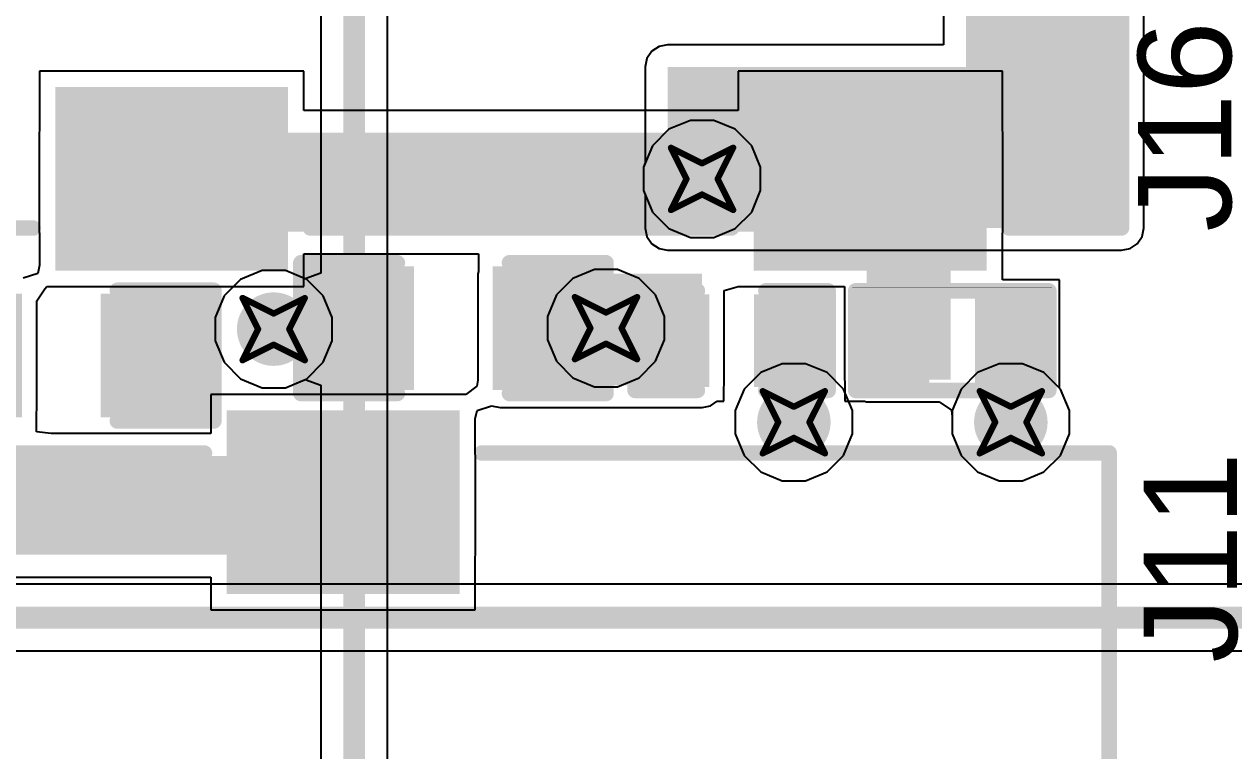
# Model space of a CAD drawing. Header units: inches. Extents: x -3 to 289, y -11 to 89.
# Drawn here: x 36.05 to 45.92, y 13.21 to 19.14 of the extents above; entities that cross this region are included whole.
import ezdxf

# ---------------------------------------------------------------- set-up
doc = ezdxf.new("R2010")
doc.units = ezdxf.units.IN
for name, color, linetype in [('Bottom Layer', 5, 'Continuous'), ('Drill Drawing', 1, 'Continuous'), ('Layer 1', 16, 'Continuous'), ('Layer 2', 76, 'Continuous'), ('Top Layer', 1, 'Continuous'), ('Top Overlay', 2, 'Continuous'), ('Top Paste', 8, 'Continuous'), ('Top Solder', 216, 'Continuous'), ('Via Holes', 16, 'Continuous')]:
    doc.layers.add(name, color=color, linetype=linetype)
doc.styles.add('Arial', font='', dxfattribs={"height": 0.2})
doc.styles.get('Arial').set_extended_font_data('Arial')

# ---------------------------------------------------------------- blocks, each defined once
blk = doc.blocks.new('R___0402_19')
at = {"layer": 'Top Layer'}
for points in [[(-0.6985, -0.3175), (-0.6985, 0.3175), (-0.2413, 0.3175), (-0.2413, -0.3175)], [(0.2413, -0.3175), (0.2413, 0.3175), (0.6985, 0.3175), (0.6985, -0.3175)]]:
    blk.add_hatch(color=1, dxfattribs=at).paths.add_polyline_path(points)
at = {"layer": 'Top Paste'}
for points in [[(-0.6985, -0.3175), (-0.6985, 0.3175), (-0.2413, 0.3175), (-0.2413, -0.3175)], [(0.2413, -0.3175), (0.2413, 0.3175), (0.6985, 0.3175), (0.6985, -0.3175)]]:
    blk.add_hatch(color=8, dxfattribs=at).paths.add_polyline_path(points)
at = {"layer": 'Top Solder'}
for points in [[(-0.7535, -0.3725), (-0.7535, 0.3725), (-0.1863, 0.3725), (-0.1863, -0.3725)], [(0.1863, -0.3725), (0.1863, 0.3725), (0.7535, 0.3725), (0.7535, -0.3725)]]:
    blk.add_hatch(color=216, dxfattribs=at).paths.add_polyline_path(points)
at = {"layer": 'Top Overlay'}
for points in [[(-0.7874, 0.4064, 0.127, 0.127, 0), (-0.7874, -0.4064, 0.127, 0.127, 0)], [(0.7874, 0.4064, 0.127, 0.127, 0), (-0.7874, 0.4064, 0.127, 0.127, 0)], [(0.7874, 0.4064, 0.127, 0.127, 0), (0.7874, -0.4064, 0.127, 0.127, 0)], [(0.7874, -0.4064, 0.127, 0.127, 0), (-0.7874, -0.4064, 0.127, 0.127, 0)], [(0.8128, -0.4318, 0.00323, 0.00323, 0), (-0.8128, -0.4318, 0.00323, 0.00323, 0)]]:
    blk.add_lwpolyline(points, format="xyseb", dxfattribs=at)
for points in [[(-0.8191, 0.4064, 0.0635, 0.0635, 1), (-0.7556, 0.4064, 0.0635, 0.0635, 1)], [(-0.8191, 0.4064, 0.0635, 0.0635, 1), (-0.7556, 0.4064, 0.0635, 0.0635, 1)], [(0.7556, 0.4064, 0.0635, 0.0635, 1), (0.8191, 0.4064, 0.0635, 0.0635, 1)], [(0.7556, 0.4064, 0.0635, 0.0635, 1), (0.8191, 0.4064, 0.0635, 0.0635, 1)], [(-0.8191, -0.4064, 0.0635, 0.0635, 1), (-0.7556, -0.4064, 0.0635, 0.0635, 1)], [(-0.8191, -0.4064, 0.0635, 0.0635, 1), (-0.7556, -0.4064, 0.0635, 0.0635, 1)], [(0.7556, -0.4064, 0.0635, 0.0635, 1), (0.8191, -0.4064, 0.0635, 0.0635, 1)], [(0.7556, -0.4064, 0.0635, 0.0635, 1), (0.8191, -0.4064, 0.0635, 0.0635, 1)], [(-0.8136, -0.4318, 0.00161, 0.00161, 1), (-0.812, -0.4318, 0.00161, 0.00161, 1)], [(0.812, -0.4318, 0.00161, 0.00161, 1), (0.8136, -0.4318, 0.00161, 0.00161, 1)]]:
    blk.add_lwpolyline(points, format="xyseb", close=True, dxfattribs=at)
blk = doc.blocks.new('693071010811_75')
at = {"layer": 'Top Layer'}
for points in [[(-5.875, 7.725), (-4.075, 7.725), (-4.075, 6.325), (-5.875, 6.325)], [(-0.175, 7.725), (1.625, 7.725), (1.625, 6.325), (-0.175, 6.325)]]:
    blk.add_hatch(color=1, dxfattribs=at).paths.add_polyline_path(points)
at = {"layer": 'Top Paste'}
for points in [[(-5.875, 7.725), (-4.075, 7.725), (-4.075, 6.325), (-5.875, 6.325)], [(-0.175, 7.725), (1.625, 7.725), (1.625, 6.325), (-0.175, 6.325)]]:
    blk.add_hatch(color=8, dxfattribs=at).paths.add_polyline_path(points)
at = {"layer": 'Top Solder'}
for points in [[(-5.925, 7.775), (-4.025, 7.775), (-4.025, 6.275), (-5.925, 6.275)], [(-0.225, 7.775), (1.675, 7.775), (1.675, 6.275), (-0.225, 6.275)]]:
    blk.add_hatch(color=216, dxfattribs=at).paths.add_polyline_path(points)
at = {"layer": 'Top Overlay'}
for points in [[(-6.1061, 7.425, 0.127, 0.127, 0), (-7.025, 7.425, 0.127, 0.127, 0)], [(-7.025, 7.425, 0.127, 0.127, 0), (-7.025, 7.175, 0.127, 0.127, 0)], [(-0.4061, 7.425, 0.127, 0.127, 0), (-3.8439, 7.425, 0.127, 0.127, 0)], [(5.2742, 7.4261, 0.127, 0.127, 0), (1.8553, 7.4261, 0.127, 0.127, 0)], [(-7.025, 7.175, 0.127, 0.127, 0), (-7.025, -4.9439, 0.127, 0.127, 0)]]:
    blk.add_lwpolyline(points, format="xyseb", dxfattribs=at)
for points in [[(-7.0567, 7.425, 0.0635, 0.0635, 1), (-6.9932, 7.425, 0.0635, 0.0635, 1)], [(-7.0567, 7.425, 0.0635, 0.0635, 1), (-6.9932, 7.425, 0.0635, 0.0635, 1)], [(-6.1379, 7.425, 0.0635, 0.0635, 1), (-6.0744, 7.425, 0.0635, 0.0635, 1)], [(-3.8756, 7.425, 0.0635, 0.0635, 1), (-3.8121, 7.425, 0.0635, 0.0635, 1)], [(-0.4379, 7.425, 0.0635, 0.0635, 1), (-0.3744, 7.425, 0.0635, 0.0635, 1)], [(1.8236, 7.4261, 0.0635, 0.0635, 1), (1.8871, 7.4261, 0.0635, 0.0635, 1)], [(-7.0567, 7.175, 0.0635, 0.0635, 1), (-6.9932, 7.175, 0.0635, 0.0635, 1)], [(-7.0567, 7.175, 0.0635, 0.0635, 1), (-6.9932, 7.175, 0.0635, 0.0635, 1)]]:
    blk.add_lwpolyline(points, format="xyseb", close=True, dxfattribs=at)
blk = doc.blocks.new('693071010811_80')
at = {"layer": 'Top Layer'}
blk.add_hatch(color=1, dxfattribs=at).paths.add_polyline_path([(-0.175, 7.725), (1.625, 7.725), (1.625, 6.325), (-0.175, 6.325)])
at = {"layer": 'Top Paste'}
blk.add_hatch(color=8, dxfattribs=at).paths.add_polyline_path([(-0.175, 7.725), (1.625, 7.725), (1.625, 6.325), (-0.175, 6.325)])
at = {"layer": 'Top Solder'}
blk.add_hatch(color=216, dxfattribs=at).paths.add_polyline_path([(-0.225, 7.775), (1.675, 7.775), (1.675, 6.275), (-0.225, 6.275)])
at = {"layer": 'Top Overlay'}
for points in [[(-3.8439, 7.425, 0.127, 0.127, 0), (-0.4061, 7.425, 0.127, 0.127, 0)], [(1.8553, 7.4261, 0.127, 0.127, 0), (5.2742, 7.4261, 0.127, 0.127, 0)], [(5.2742, 7.4261, 0.127, 0.127, 0), (6.975, 7.4261, 0.127, 0.127, 0)], [(6.975, -5.8439, 0.127, 0.127, 0), (6.975, 7.4261, 0.127, 0.127, 0)]]:
    blk.add_lwpolyline(points, format="xyseb", dxfattribs=at)
for points in [[(-0.4379, 7.425, 0.0635, 0.0635, 1), (-0.3744, 7.425, 0.0635, 0.0635, 1)], [(1.8236, 7.4261, 0.0635, 0.0635, 1), (1.8871, 7.4261, 0.0635, 0.0635, 1)], [(5.2424, 7.4261, 0.0635, 0.0635, 1), (5.3059, 7.4261, 0.0635, 0.0635, 1)], [(5.2424, 7.4261, 0.0635, 0.0635, 1), (5.3059, 7.4261, 0.0635, 0.0635, 1)], [(6.9432, 7.4261, 0.0635, 0.0635, 1), (7.0067, 7.4261, 0.0635, 0.0635, 1)], [(6.9432, 7.4261, 0.0635, 0.0635, 1), (7.0067, 7.4261, 0.0635, 0.0635, 1)]]:
    blk.add_lwpolyline(points, format="xyseb", close=True, dxfattribs=at)
blk = doc.blocks.new('C___0603_96')
at = {"layer": 'Top Layer'}
for points in [[(-0.381, 0.4445), (-0.381, -0.4445), (-1.143, -0.4445), (-1.143, 0.4445)], [(1.143, 0.4445), (1.143, -0.4445), (0.381, -0.4445), (0.381, 0.4445)]]:
    blk.add_hatch(color=1, dxfattribs=at).paths.add_polyline_path(points)
at = {"layer": 'Top Paste'}
for points in [[(-0.381, 0.4445), (-0.381, -0.4445), (-1.143, -0.4445), (-1.143, 0.4445)], [(1.143, 0.4445), (1.143, -0.4445), (0.381, -0.4445), (0.381, 0.4445)]]:
    blk.add_hatch(color=8, dxfattribs=at).paths.add_polyline_path(points)
at = {"layer": 'Top Solder'}
for points in [[(-0.321, 0.5045), (-0.321, -0.5045), (-1.203, -0.5045), (-1.203, 0.5045)], [(1.203, 0.5045), (1.203, -0.5045), (0.321, -0.5045), (0.321, 0.5045)]]:
    blk.add_hatch(color=216, dxfattribs=at).paths.add_polyline_path(points)
at = {"layer": 'Top Overlay'}
for points in [[(-1.2446, -0.5334, 0.127, 0.127, 0), (-1.2446, 0.5334, 0.127, 0.127, 0)], [(-1.2446, 0.5334, 0.127, 0.127, 0), (-0.4572, 0.5334, 0.127, 0.127, 0)], [(0.4572, 0.5334, 0.127, 0.127, 0), (1.2446, 0.5334, 0.127, 0.127, 0)], [(1.2446, -0.5334, 0.127, 0.127, 0), (1.2446, 0.5334, 0.127, 0.127, 0)], [(-1.2446, -0.5334, 0.127, 0.127, 0), (-0.4572, -0.5334, 0.127, 0.127, 0)], [(0.4572, -0.5334, 0.127, 0.127, 0), (1.2446, -0.5334, 0.127, 0.127, 0)]]:
    blk.add_lwpolyline(points, format="xyseb", dxfattribs=at)
for points in [[(-1.2764, 0.5334, 0.0635, 0.0635, 1), (-1.2128, 0.5334, 0.0635, 0.0635, 1)], [(-1.2764, 0.5334, 0.0635, 0.0635, 1), (-1.2128, 0.5334, 0.0635, 0.0635, 1)], [(-0.4889, 0.5334, 0.0635, 0.0635, 1), (-0.4254, 0.5334, 0.0635, 0.0635, 1)], [(0.4254, 0.5334, 0.0635, 0.0635, 1), (0.4889, 0.5334, 0.0635, 0.0635, 1)], [(1.2128, 0.5334, 0.0635, 0.0635, 1), (1.2764, 0.5334, 0.0635, 0.0635, 1)], [(1.2128, 0.5334, 0.0635, 0.0635, 1), (1.2764, 0.5334, 0.0635, 0.0635, 1)], [(-1.2764, -0.5334, 0.0635, 0.0635, 1), (-1.2128, -0.5334, 0.0635, 0.0635, 1)], [(-1.2764, -0.5334, 0.0635, 0.0635, 1), (-1.2128, -0.5334, 0.0635, 0.0635, 1)], [(-0.4889, -0.5334, 0.0635, 0.0635, 1), (-0.4254, -0.5334, 0.0635, 0.0635, 1)], [(0.4254, -0.5334, 0.0635, 0.0635, 1), (0.4889, -0.5334, 0.0635, 0.0635, 1)], [(1.2128, -0.5334, 0.0635, 0.0635, 1), (1.2764, -0.5334, 0.0635, 0.0635, 1)], [(1.2128, -0.5334, 0.0635, 0.0635, 1), (1.2764, -0.5334, 0.0635, 0.0635, 1)]]:
    blk.add_lwpolyline(points, format="xyseb", close=True, dxfattribs=at)
blk = doc.blocks.new('____0402_98')
at = {"layer": 'Top Layer'}
for points in [[(-0.6985, -0.3175), (-0.6985, 0.3175), (-0.2413, 0.3175), (-0.2413, -0.3175)], [(0.2413, -0.3175), (0.2413, 0.3175), (0.6985, 0.3175), (0.6985, -0.3175)]]:
    blk.add_hatch(color=1, dxfattribs=at).paths.add_polyline_path(points)
at = {"layer": 'Top Paste'}
for points in [[(-0.6985, -0.3175), (-0.6985, 0.3175), (-0.2413, 0.3175), (-0.2413, -0.3175)], [(0.2413, -0.3175), (0.2413, 0.3175), (0.6985, 0.3175), (0.6985, -0.3175)]]:
    blk.add_hatch(color=8, dxfattribs=at).paths.add_polyline_path(points)
at = {"layer": 'Top Solder'}
for points in [[(-0.7585, -0.3775), (-0.7585, 0.3775), (-0.1813, 0.3775), (-0.1813, -0.3775)], [(0.1813, -0.3775), (0.1813, 0.3775), (0.7585, 0.3775), (0.7585, -0.3775)]]:
    blk.add_hatch(color=216, dxfattribs=at).paths.add_polyline_path(points)
at = {"layer": 'Top Overlay'}
for points in [[(-0.7874, 0.4064, 0.127, 0.127, 0), (-0.7874, -0.4064, 0.127, 0.127, 0)], [(-0.2794, 0.4064, 0.127, 0.127, 0), (-0.7874, 0.4064, 0.127, 0.127, 0)], [(0.7874, 0.4064, 0.127, 0.127, 0), (0.2794, 0.4064, 0.127, 0.127, 0)], [(0.7874, 0.4064, 0.127, 0.127, 0), (0.7874, -0.4064, 0.127, 0.127, 0)], [(-0.2794, -0.4064, 0.127, 0.127, 0), (-0.7874, -0.4064, 0.127, 0.127, 0)], [(0.7874, -0.4064, 0.127, 0.127, 0), (0.2794, -0.4064, 0.127, 0.127, 0)]]:
    blk.add_lwpolyline(points, format="xyseb", dxfattribs=at)
for points in [[(-0.8191, 0.4064, 0.0635, 0.0635, 1), (-0.7556, 0.4064, 0.0635, 0.0635, 1)], [(-0.8191, 0.4064, 0.0635, 0.0635, 1), (-0.7556, 0.4064, 0.0635, 0.0635, 1)], [(-0.3111, 0.4064, 0.0635, 0.0635, 1), (-0.2477, 0.4064, 0.0635, 0.0635, 1)], [(0.2477, 0.4064, 0.0635, 0.0635, 1), (0.3111, 0.4064, 0.0635, 0.0635, 1)], [(0.7556, 0.4064, 0.0635, 0.0635, 1), (0.8191, 0.4064, 0.0635, 0.0635, 1)], [(0.7556, 0.4064, 0.0635, 0.0635, 1), (0.8191, 0.4064, 0.0635, 0.0635, 1)], [(-0.8191, -0.4064, 0.0635, 0.0635, 1), (-0.7556, -0.4064, 0.0635, 0.0635, 1)], [(-0.8191, -0.4064, 0.0635, 0.0635, 1), (-0.7556, -0.4064, 0.0635, 0.0635, 1)], [(-0.3111, -0.4064, 0.0635, 0.0635, 1), (-0.2477, -0.4064, 0.0635, 0.0635, 1)], [(0.2477, -0.4064, 0.0635, 0.0635, 1), (0.3111, -0.4064, 0.0635, 0.0635, 1)], [(0.7556, -0.4064, 0.0635, 0.0635, 1), (0.8191, -0.4064, 0.0635, 0.0635, 1)], [(0.7556, -0.4064, 0.0635, 0.0635, 1), (0.8191, -0.4064, 0.0635, 0.0635, 1)]]:
    blk.add_lwpolyline(points, format="xyseb", close=True, dxfattribs=at)
blk = doc.blocks.new('C___0603_109')
at = {"layer": 'Top Layer'}
for points in [[(-0.381, 0.4445), (-0.381, -0.4445), (-1.143, -0.4445), (-1.143, 0.4445)], [(1.143, 0.4445), (1.143, -0.4445), (0.381, -0.4445), (0.381, 0.4445)]]:
    blk.add_hatch(color=1, dxfattribs=at).paths.add_polyline_path(points)
at = {"layer": 'Top Paste'}
for points in [[(-0.381, 0.4445), (-0.381, -0.4445), (-1.143, -0.4445), (-1.143, 0.4445)], [(1.143, 0.4445), (1.143, -0.4445), (0.381, -0.4445), (0.381, 0.4445)]]:
    blk.add_hatch(color=8, dxfattribs=at).paths.add_polyline_path(points)
at = {"layer": 'Top Solder'}
for points in [[(-0.321, 0.5045), (-0.321, -0.5045), (-1.203, -0.5045), (-1.203, 0.5045)], [(1.203, 0.5045), (1.203, -0.5045), (0.321, -0.5045), (0.321, 0.5045)]]:
    blk.add_hatch(color=216, dxfattribs=at).paths.add_polyline_path(points)
at = {"layer": 'Top Overlay'}
for points in [[(-1.2446, 0.5334, 0.127, 0.127, 0), (-1.2446, -0.5334, 0.127, 0.127, 0)], [(-0.4572, 0.5334, 0.127, 0.127, 0), (-1.2446, 0.5334, 0.127, 0.127, 0)], [(1.2446, 0.5334, 0.127, 0.127, 0), (0.4572, 0.5334, 0.127, 0.127, 0)], [(1.2446, 0.5334, 0.127, 0.127, 0), (1.2446, -0.5334, 0.127, 0.127, 0)], [(-0.4572, -0.5334, 0.127, 0.127, 0), (-1.2446, -0.5334, 0.127, 0.127, 0)], [(1.2446, -0.5334, 0.127, 0.127, 0), (0.4572, -0.5334, 0.127, 0.127, 0)]]:
    blk.add_lwpolyline(points, format="xyseb", dxfattribs=at)
for points in [[(-1.2764, 0.5334, 0.0635, 0.0635, 1), (-1.2128, 0.5334, 0.0635, 0.0635, 1)], [(-1.2764, 0.5334, 0.0635, 0.0635, 1), (-1.2128, 0.5334, 0.0635, 0.0635, 1)], [(-0.4889, 0.5334, 0.0635, 0.0635, 1), (-0.4254, 0.5334, 0.0635, 0.0635, 1)], [(0.4254, 0.5334, 0.0635, 0.0635, 1), (0.4889, 0.5334, 0.0635, 0.0635, 1)], [(1.2128, 0.5334, 0.0635, 0.0635, 1), (1.2764, 0.5334, 0.0635, 0.0635, 1)], [(1.2128, 0.5334, 0.0635, 0.0635, 1), (1.2764, 0.5334, 0.0635, 0.0635, 1)], [(-1.2764, -0.5334, 0.0635, 0.0635, 1), (-1.2128, -0.5334, 0.0635, 0.0635, 1)], [(-1.2764, -0.5334, 0.0635, 0.0635, 1), (-1.2128, -0.5334, 0.0635, 0.0635, 1)], [(-0.4889, -0.5334, 0.0635, 0.0635, 1), (-0.4254, -0.5334, 0.0635, 0.0635, 1)], [(0.4254, -0.5334, 0.0635, 0.0635, 1), (0.4889, -0.5334, 0.0635, 0.0635, 1)], [(1.2128, -0.5334, 0.0635, 0.0635, 1), (1.2764, -0.5334, 0.0635, 0.0635, 1)], [(1.2128, -0.5334, 0.0635, 0.0635, 1), (1.2764, -0.5334, 0.0635, 0.0635, 1)]]:
    blk.add_lwpolyline(points, format="xyseb", close=True, dxfattribs=at)

msp = doc.modelspace()

# ---------------------------------------------------------------- hatches: boundary and pattern name
at = {"layer": 'Bottom Layer'}
h = msp.add_hatch(color=5, dxfattribs=at)
edge = h.paths.add_edge_path()
edge.add_arc((41.5798, 17.8748), 0.3, 0, 360)
h = msp.add_hatch(color=5, dxfattribs=at)
edge = h.paths.add_edge_path()
edge.add_arc((38.0848, 16.6488), 0.3, 0, 360)
h = msp.add_hatch(color=5, dxfattribs=at)
edge = h.paths.add_edge_path()
edge.add_arc((40.7959, 16.6568), 0.3, 0, 360)
h = msp.add_hatch(color=5, dxfattribs=at)
edge = h.paths.add_edge_path()
edge.add_arc((42.3286, 15.8886), 0.3, 0, 360)
h = msp.add_hatch(color=5, dxfattribs=at)
edge = h.paths.add_edge_path()
edge.add_arc((44.0987, 15.8886), 0.3, 0, 360)
at = {"layer": 'Layer 1'}
h = msp.add_hatch(color=16, dxfattribs=at)
edge = h.paths.add_edge_path()
edge.add_arc((41.5798, 17.8748), 0.3, 0, 360)
h = msp.add_hatch(color=16, dxfattribs=at)
edge = h.paths.add_edge_path()
edge.add_arc((38.0848, 16.6488), 0.3, 0, 360)
h = msp.add_hatch(color=16, dxfattribs=at)
edge = h.paths.add_edge_path()
edge.add_arc((40.7959, 16.6568), 0.3, 0, 360)
h = msp.add_hatch(color=16, dxfattribs=at)
edge = h.paths.add_edge_path()
edge.add_arc((42.3286, 15.8886), 0.3, 0, 360)
h = msp.add_hatch(color=16, dxfattribs=at)
edge = h.paths.add_edge_path()
edge.add_arc((44.0987, 15.8886), 0.3, 0, 360)
at = {"layer": 'Layer 2'}
for points in [[(45.0019, 31.5468), (43.7319, 31.5468), (43.7319, 17.4737), (45.0019, 17.4737)], [(45.0019, 18.7882), (41.2978, 18.7882), (41.2978, 17.4737), (45.0019, 17.4737)]]:
    msp.add_hatch(color=76, dxfattribs=at).paths.add_polyline_path(points)
h = msp.add_hatch(color=76, dxfattribs=at)
edge = h.paths.add_edge_path()
edge.add_arc((41.5798, 17.8748), 0.3, 0, 360)
h = msp.add_hatch(color=76, dxfattribs=at)
edge = h.paths.add_edge_path()
edge.add_arc((38.0848, 16.6488), 0.3, 0, 360)
h = msp.add_hatch(color=76, dxfattribs=at)
edge = h.paths.add_edge_path()
edge.add_arc((40.7959, 16.6568), 0.3, 0, 360)
h = msp.add_hatch(color=76, dxfattribs=at)
edge = h.paths.add_edge_path()
edge.add_arc((42.3286, 15.8886), 0.3, 0, 360)
h = msp.add_hatch(color=76, dxfattribs=at)
edge = h.paths.add_edge_path()
edge.add_arc((44.0987, 15.8886), 0.3, 0, 360)
at = {"layer": 'Top Layer'}
for points in [[(36.352, 17.4449), (43.8519, 17.4449), (43.8519, 18.2524), (36.352, 18.2524)], [(43.6085, 18.0666), (42.9224, 18.0666), (42.9224, 16.2374), (43.6085, 16.2374)], [(39.9323, 16.1914), (41.5796, 16.1914), (41.5796, 17.1013), (39.9323, 17.1013)], [(32.0512, 14.8071), (39.5511, 14.8071), (39.5511, 15.6146), (32.0512, 15.6146)]]:
    msp.add_hatch(color=1, dxfattribs=at).paths.add_polyline_path(points)
h = msp.add_hatch(color=1, dxfattribs=at)
edge = h.paths.add_edge_path()
edge.add_arc((41.5798, 17.8748), 0.3, 0, 360)
h = msp.add_hatch(color=1, dxfattribs=at)
edge = h.paths.add_edge_path()
edge.add_arc((38.0848, 16.6488), 0.3, 0, 360)
h = msp.add_hatch(color=1, dxfattribs=at)
edge = h.paths.add_edge_path()
edge.add_arc((40.7959, 16.6568), 0.3, 0, 360)
h = msp.add_hatch(color=1, dxfattribs=at)
edge = h.paths.add_edge_path()
edge.add_arc((42.3286, 15.8886), 0.3, 0, 360)
h = msp.add_hatch(color=1, dxfattribs=at)
edge = h.paths.add_edge_path()
edge.add_arc((44.0987, 15.8886), 0.3, 0, 360)
at = {"layer": 'Via Holes'}
h = msp.add_hatch(color=7, dxfattribs=at)
edge = h.paths.add_edge_path()
edge.add_arc((41.5798, 17.8748), 0.15, 0, 360)
h = msp.add_hatch(color=7, dxfattribs=at)
edge = h.paths.add_edge_path()
edge.add_arc((38.0848, 16.6488), 0.15, 0, 360)
h = msp.add_hatch(color=7, dxfattribs=at)
edge = h.paths.add_edge_path()
edge.add_arc((40.7959, 16.6568), 0.15, 0, 360)
h = msp.add_hatch(color=7, dxfattribs=at)
edge = h.paths.add_edge_path()
edge.add_arc((42.3286, 15.8886), 0.15, 0, 360)
h = msp.add_hatch(color=7, dxfattribs=at)
edge = h.paths.add_edge_path()
edge.add_arc((44.0987, 15.8886), 0.15, 0, 360)

# ---------------------------------------------------------------- linework, layer by layer
at = {"layer": 'Bottom Layer'}
for p, q in [((41.3091, 18.2799), (41.1747, 18.1454)), ((41.4847, 18.3526), (41.3091, 18.2799)), ((41.6748, 18.3526), (41.4847, 18.3526)), ((41.8504, 18.2799), (41.6748, 18.3526)), ((41.9848, 18.1454), (41.8504, 18.2799)), ((41.1747, 18.1454), (41.102, 17.9698)), ((42.0576, 17.9698), (41.9848, 18.1454)), ((41.102, 17.9698), (41.102, 17.7798)), ((42.0576, 17.7798), (42.0576, 17.9698)), ((41.102, 17.7798), (41.1747, 17.6041)), ((41.9848, 17.6041), (42.0576, 17.7798)), ((41.1747, 17.6041), (41.3091, 17.4697)), ((41.8504, 17.4697), (41.9848, 17.6041)), ((41.3091, 17.4697), (41.4847, 17.397)), ((41.6748, 17.397), (41.8504, 17.4697)), ((41.4847, 17.397), (41.6748, 17.397)), ((37.9897, 17.1266), (37.8141, 17.0538)), ((38.1798, 17.1266), (37.9897, 17.1266)), ((38.3554, 17.0538), (38.1798, 17.1266)), ((37.8141, 17.0538), (37.6797, 16.9194)), ((38.4898, 16.9194), (38.3554, 17.0538)), ((37.6797, 16.9194), (37.607, 16.7438)), ((38.5626, 16.7438), (38.4898, 16.9194)), ((37.607, 16.7438), (37.607, 16.5537)), ((38.5626, 16.5537), (38.5626, 16.7438)), ((37.607, 16.5537), (37.6797, 16.3781)), ((38.4898, 16.3781), (38.5626, 16.5537)), ((37.6797, 16.3781), (37.8141, 16.2437)), ((38.3554, 16.2437), (38.4898, 16.3781)), ((42.058, 16.2937), (41.9236, 16.1593)), ((42.2336, 16.3664), (42.058, 16.2937)), ((42.4237, 16.3664), (42.2336, 16.3664)), ((42.5993, 16.2937), (42.4237, 16.3664)), ((42.7337, 16.1593), (42.5993, 16.2937)), ((43.8281, 16.2937), (43.6937, 16.1593)), ((44.0037, 16.3664), (43.8281, 16.2937)), ((44.1938, 16.3664), (44.0037, 16.3664)), ((44.3694, 16.2937), (44.1938, 16.3664)), ((44.5038, 16.1593), (44.3694, 16.2937)), ((37.8141, 16.2437), (37.9897, 16.171)), ((38.1798, 16.171), (38.3554, 16.2437)), ((37.9897, 16.171), (38.1798, 16.171)), ((41.9236, 16.1593), (41.8508, 15.9837)), ((42.8064, 15.9837), (42.7337, 16.1593)), ((43.6937, 16.1593), (43.6209, 15.9837)), ((44.5765, 15.9837), (44.5038, 16.1593)), ((41.8508, 15.9837), (41.8508, 15.7936)), ((42.8064, 15.7936), (42.8064, 15.9837)), ((43.6209, 15.9837), (43.6209, 15.7936)), ((44.5765, 15.7936), (44.5765, 15.9837)), ((41.8508, 15.7936), (41.9236, 15.618)), ((42.7337, 15.618), (42.8064, 15.7936)), ((43.6209, 15.7936), (43.6937, 15.618)), ((44.5038, 15.618), (44.5765, 15.7936)), ((41.9236, 15.618), (42.058, 15.4836)), ((42.5993, 15.4836), (42.7337, 15.618)), ((43.6937, 15.618), (43.8281, 15.4836)), ((44.3694, 15.4836), (44.5038, 15.618)), ((42.058, 15.4836), (42.2336, 15.4108)), ((42.2336, 15.4108), (42.4237, 15.4108)), ((42.4237, 15.4108), (42.5993, 15.4836)), ((43.8281, 15.4836), (44.0037, 15.4108)), ((44.0037, 15.4108), (44.1938, 15.4108)), ((44.1938, 15.4108), (44.3694, 15.4836)), ((58.339, 14.5664), (35.3784, 14.5664)), ((35.2658, 14.0226), (58.339, 14.0226))]:
    msp.add_line(p, q, dxfattribs=at)
msp.add_lwpolyline([(35.2658, 14.2945, 0.1778, 0.1778, 0), (59.9995, 14.2945, 0.1778, 0.1778, 0)], format="xyseb", dxfattribs=at)
at = {"layer": 'Drill Drawing'}
for points in [[(41.3258, 18.1288, 0.0508, 0.0508, 0), (41.5798, 18.0018, 0.0508, 0.0508, 0)], [(41.3258, 18.1288, 0.0508, 0.0508, 0), (41.4528, 17.8748, 0.0508, 0.0508, 0)], [(41.5798, 18.0018, 0.0508, 0.0508, 0), (41.8338, 18.1288, 0.0508, 0.0508, 0)], [(41.7068, 17.8748, 0.0508, 0.0508, 0), (41.8338, 18.1288, 0.0508, 0.0508, 0)], [(41.3258, 17.6208, 0.0508, 0.0508, 0), (41.4528, 17.8748, 0.0508, 0.0508, 0)], [(41.7068, 17.8748, 0.0508, 0.0508, 0), (41.8338, 17.6208, 0.0508, 0.0508, 0)], [(41.3258, 17.6208, 0.0508, 0.0508, 0), (41.5798, 17.7478, 0.0508, 0.0508, 0)], [(41.5798, 17.7478, 0.0508, 0.0508, 0), (41.8338, 17.6208, 0.0508, 0.0508, 0)], [(37.8308, 16.9028, 0.0508, 0.0508, 0), (38.0848, 16.7758, 0.0508, 0.0508, 0)], [(37.8308, 16.9028, 0.0508, 0.0508, 0), (37.9578, 16.6488, 0.0508, 0.0508, 0)], [(38.0848, 16.7758, 0.0508, 0.0508, 0), (38.3388, 16.9028, 0.0508, 0.0508, 0)], [(38.2118, 16.6488, 0.0508, 0.0508, 0), (38.3388, 16.9028, 0.0508, 0.0508, 0)], [(40.5419, 16.9108, 0.0508, 0.0508, 0), (40.7959, 16.7838, 0.0508, 0.0508, 0)], [(40.5419, 16.9108, 0.0508, 0.0508, 0), (40.6689, 16.6568, 0.0508, 0.0508, 0)], [(40.7959, 16.7838, 0.0508, 0.0508, 0), (41.0499, 16.9108, 0.0508, 0.0508, 0)], [(40.9229, 16.6568, 0.0508, 0.0508, 0), (41.0499, 16.9108, 0.0508, 0.0508, 0)], [(40.5419, 16.4028, 0.0508, 0.0508, 0), (40.6689, 16.6568, 0.0508, 0.0508, 0)], [(40.9229, 16.6568, 0.0508, 0.0508, 0), (41.0499, 16.4028, 0.0508, 0.0508, 0)], [(37.8308, 16.3948, 0.0508, 0.0508, 0), (37.9578, 16.6488, 0.0508, 0.0508, 0)], [(38.2118, 16.6488, 0.0508, 0.0508, 0), (38.3388, 16.3948, 0.0508, 0.0508, 0)], [(37.8308, 16.3948, 0.0508, 0.0508, 0), (38.0848, 16.5218, 0.0508, 0.0508, 0)], [(38.0848, 16.5218, 0.0508, 0.0508, 0), (38.3388, 16.3948, 0.0508, 0.0508, 0)], [(40.5419, 16.4028, 0.0508, 0.0508, 0), (40.7959, 16.5298, 0.0508, 0.0508, 0)], [(40.7959, 16.5298, 0.0508, 0.0508, 0), (41.0499, 16.4028, 0.0508, 0.0508, 0)], [(42.0746, 16.1426, 0.0508, 0.0508, 0), (42.3286, 16.0156, 0.0508, 0.0508, 0)], [(42.0746, 16.1426, 0.0508, 0.0508, 0), (42.2016, 15.8886, 0.0508, 0.0508, 0)], [(42.3286, 16.0156, 0.0508, 0.0508, 0), (42.5826, 16.1426, 0.0508, 0.0508, 0)], [(42.4556, 15.8886, 0.0508, 0.0508, 0), (42.5826, 16.1426, 0.0508, 0.0508, 0)], [(43.8447, 16.1426, 0.0508, 0.0508, 0), (44.0987, 16.0156, 0.0508, 0.0508, 0)], [(43.8447, 16.1426, 0.0508, 0.0508, 0), (43.9717, 15.8886, 0.0508, 0.0508, 0)], [(44.0987, 16.0156, 0.0508, 0.0508, 0), (44.3527, 16.1426, 0.0508, 0.0508, 0)], [(44.2257, 15.8886, 0.0508, 0.0508, 0), (44.3527, 16.1426, 0.0508, 0.0508, 0)], [(42.0746, 15.6346, 0.0508, 0.0508, 0), (42.2016, 15.8886, 0.0508, 0.0508, 0)], [(42.4556, 15.8886, 0.0508, 0.0508, 0), (42.5826, 15.6346, 0.0508, 0.0508, 0)], [(43.8447, 15.6346, 0.0508, 0.0508, 0), (43.9717, 15.8886, 0.0508, 0.0508, 0)], [(44.2257, 15.8886, 0.0508, 0.0508, 0), (44.3527, 15.6346, 0.0508, 0.0508, 0)], [(42.0746, 15.6346, 0.0508, 0.0508, 0), (42.3286, 15.7616, 0.0508, 0.0508, 0)], [(42.3286, 15.7616, 0.0508, 0.0508, 0), (42.5826, 15.6346, 0.0508, 0.0508, 0)], [(43.8447, 15.6346, 0.0508, 0.0508, 0), (44.0987, 15.7616, 0.0508, 0.0508, 0)], [(44.0987, 15.7616, 0.0508, 0.0508, 0), (44.3527, 15.6346, 0.0508, 0.0508, 0)]]:
    msp.add_lwpolyline(points, format="xyseb", dxfattribs=at)
for points in [[(41.3131, 18.1288, 0.0254, 0.0254, 1), (41.3385, 18.1288, 0.0254, 0.0254, 1)], [(41.3131, 18.1288, 0.0254, 0.0254, 1), (41.3385, 18.1288, 0.0254, 0.0254, 1)], [(41.8211, 18.1288, 0.0254, 0.0254, 1), (41.8465, 18.1288, 0.0254, 0.0254, 1)], [(41.8211, 18.1288, 0.0254, 0.0254, 1), (41.8465, 18.1288, 0.0254, 0.0254, 1)], [(41.5671, 18.0018, 0.0254, 0.0254, 1), (41.5925, 18.0018, 0.0254, 0.0254, 1)], [(41.5671, 18.0018, 0.0254, 0.0254, 1), (41.5925, 18.0018, 0.0254, 0.0254, 1)], [(41.4401, 17.8748, 0.0254, 0.0254, 1), (41.4655, 17.8748, 0.0254, 0.0254, 1)], [(41.4401, 17.8748, 0.0254, 0.0254, 1), (41.4655, 17.8748, 0.0254, 0.0254, 1)], [(41.6941, 17.8748, 0.0254, 0.0254, 1), (41.7195, 17.8748, 0.0254, 0.0254, 1)], [(41.6941, 17.8748, 0.0254, 0.0254, 1), (41.7195, 17.8748, 0.0254, 0.0254, 1)], [(41.5671, 17.7478, 0.0254, 0.0254, 1), (41.5925, 17.7478, 0.0254, 0.0254, 1)], [(41.5671, 17.7478, 0.0254, 0.0254, 1), (41.5925, 17.7478, 0.0254, 0.0254, 1)], [(41.3131, 17.6208, 0.0254, 0.0254, 1), (41.3385, 17.6208, 0.0254, 0.0254, 1)], [(41.3131, 17.6208, 0.0254, 0.0254, 1), (41.3385, 17.6208, 0.0254, 0.0254, 1)], [(41.8211, 17.6208, 0.0254, 0.0254, 1), (41.8465, 17.6208, 0.0254, 0.0254, 1)], [(41.8211, 17.6208, 0.0254, 0.0254, 1), (41.8465, 17.6208, 0.0254, 0.0254, 1)], [(37.8181, 16.9028, 0.0254, 0.0254, 1), (37.8435, 16.9028, 0.0254, 0.0254, 1)], [(37.8181, 16.9028, 0.0254, 0.0254, 1), (37.8435, 16.9028, 0.0254, 0.0254, 1)], [(38.3261, 16.9028, 0.0254, 0.0254, 1), (38.3515, 16.9028, 0.0254, 0.0254, 1)], [(38.3261, 16.9028, 0.0254, 0.0254, 1), (38.3515, 16.9028, 0.0254, 0.0254, 1)], [(40.5292, 16.9108, 0.0254, 0.0254, 1), (40.5546, 16.9108, 0.0254, 0.0254, 1)], [(40.5292, 16.9108, 0.0254, 0.0254, 1), (40.5546, 16.9108, 0.0254, 0.0254, 1)], [(41.0372, 16.9108, 0.0254, 0.0254, 1), (41.0626, 16.9108, 0.0254, 0.0254, 1)], [(41.0372, 16.9108, 0.0254, 0.0254, 1), (41.0626, 16.9108, 0.0254, 0.0254, 1)], [(38.0721, 16.7758, 0.0254, 0.0254, 1), (38.0975, 16.7758, 0.0254, 0.0254, 1)], [(38.0721, 16.7758, 0.0254, 0.0254, 1), (38.0975, 16.7758, 0.0254, 0.0254, 1)], [(40.7832, 16.7838, 0.0254, 0.0254, 1), (40.8086, 16.7838, 0.0254, 0.0254, 1)], [(40.7832, 16.7838, 0.0254, 0.0254, 1), (40.8086, 16.7838, 0.0254, 0.0254, 1)], [(40.6562, 16.6568, 0.0254, 0.0254, 1), (40.6816, 16.6568, 0.0254, 0.0254, 1)], [(40.6562, 16.6568, 0.0254, 0.0254, 1), (40.6816, 16.6568, 0.0254, 0.0254, 1)], [(40.9102, 16.6568, 0.0254, 0.0254, 1), (40.9356, 16.6568, 0.0254, 0.0254, 1)], [(40.9102, 16.6568, 0.0254, 0.0254, 1), (40.9356, 16.6568, 0.0254, 0.0254, 1)], [(37.9451, 16.6488, 0.0254, 0.0254, 1), (37.9705, 16.6488, 0.0254, 0.0254, 1)], [(37.9451, 16.6488, 0.0254, 0.0254, 1), (37.9705, 16.6488, 0.0254, 0.0254, 1)], [(38.1991, 16.6488, 0.0254, 0.0254, 1), (38.2245, 16.6488, 0.0254, 0.0254, 1)], [(38.1991, 16.6488, 0.0254, 0.0254, 1), (38.2245, 16.6488, 0.0254, 0.0254, 1)], [(38.0721, 16.5218, 0.0254, 0.0254, 1), (38.0975, 16.5218, 0.0254, 0.0254, 1)], [(38.0721, 16.5218, 0.0254, 0.0254, 1), (38.0975, 16.5218, 0.0254, 0.0254, 1)], [(40.7832, 16.5298, 0.0254, 0.0254, 1), (40.8086, 16.5298, 0.0254, 0.0254, 1)], [(40.7832, 16.5298, 0.0254, 0.0254, 1), (40.8086, 16.5298, 0.0254, 0.0254, 1)], [(37.8181, 16.3948, 0.0254, 0.0254, 1), (37.8435, 16.3948, 0.0254, 0.0254, 1)], [(37.8181, 16.3948, 0.0254, 0.0254, 1), (37.8435, 16.3948, 0.0254, 0.0254, 1)], [(38.3261, 16.3948, 0.0254, 0.0254, 1), (38.3515, 16.3948, 0.0254, 0.0254, 1)], [(38.3261, 16.3948, 0.0254, 0.0254, 1), (38.3515, 16.3948, 0.0254, 0.0254, 1)], [(40.5292, 16.4028, 0.0254, 0.0254, 1), (40.5546, 16.4028, 0.0254, 0.0254, 1)], [(40.5292, 16.4028, 0.0254, 0.0254, 1), (40.5546, 16.4028, 0.0254, 0.0254, 1)], [(41.0372, 16.4028, 0.0254, 0.0254, 1), (41.0626, 16.4028, 0.0254, 0.0254, 1)], [(41.0372, 16.4028, 0.0254, 0.0254, 1), (41.0626, 16.4028, 0.0254, 0.0254, 1)], [(42.0619, 16.1426, 0.0254, 0.0254, 1), (42.0873, 16.1426, 0.0254, 0.0254, 1)], [(42.0619, 16.1426, 0.0254, 0.0254, 1), (42.0873, 16.1426, 0.0254, 0.0254, 1)], [(42.5699, 16.1426, 0.0254, 0.0254, 1), (42.5953, 16.1426, 0.0254, 0.0254, 1)], [(42.5699, 16.1426, 0.0254, 0.0254, 1), (42.5953, 16.1426, 0.0254, 0.0254, 1)], [(43.832, 16.1426, 0.0254, 0.0254, 1), (43.8574, 16.1426, 0.0254, 0.0254, 1)], [(43.832, 16.1426, 0.0254, 0.0254, 1), (43.8574, 16.1426, 0.0254, 0.0254, 1)], [(44.34, 16.1426, 0.0254, 0.0254, 1), (44.3654, 16.1426, 0.0254, 0.0254, 1)], [(44.34, 16.1426, 0.0254, 0.0254, 1), (44.3654, 16.1426, 0.0254, 0.0254, 1)], [(42.3159, 16.0156, 0.0254, 0.0254, 1), (42.3413, 16.0156, 0.0254, 0.0254, 1)], [(42.3159, 16.0156, 0.0254, 0.0254, 1), (42.3413, 16.0156, 0.0254, 0.0254, 1)], [(44.086, 16.0156, 0.0254, 0.0254, 1), (44.1114, 16.0156, 0.0254, 0.0254, 1)], [(44.086, 16.0156, 0.0254, 0.0254, 1), (44.1114, 16.0156, 0.0254, 0.0254, 1)], [(42.1889, 15.8886, 0.0254, 0.0254, 1), (42.2143, 15.8886, 0.0254, 0.0254, 1)], [(42.1889, 15.8886, 0.0254, 0.0254, 1), (42.2143, 15.8886, 0.0254, 0.0254, 1)], [(42.4429, 15.8886, 0.0254, 0.0254, 1), (42.4683, 15.8886, 0.0254, 0.0254, 1)], [(42.4429, 15.8886, 0.0254, 0.0254, 1), (42.4683, 15.8886, 0.0254, 0.0254, 1)], [(43.959, 15.8886, 0.0254, 0.0254, 1), (43.9844, 15.8886, 0.0254, 0.0254, 1)], [(43.959, 15.8886, 0.0254, 0.0254, 1), (43.9844, 15.8886, 0.0254, 0.0254, 1)], [(44.213, 15.8886, 0.0254, 0.0254, 1), (44.2384, 15.8886, 0.0254, 0.0254, 1)], [(44.213, 15.8886, 0.0254, 0.0254, 1), (44.2384, 15.8886, 0.0254, 0.0254, 1)], [(42.3159, 15.7616, 0.0254, 0.0254, 1), (42.3413, 15.7616, 0.0254, 0.0254, 1)], [(42.3159, 15.7616, 0.0254, 0.0254, 1), (42.3413, 15.7616, 0.0254, 0.0254, 1)], [(44.086, 15.7616, 0.0254, 0.0254, 1), (44.1114, 15.7616, 0.0254, 0.0254, 1)], [(44.086, 15.7616, 0.0254, 0.0254, 1), (44.1114, 15.7616, 0.0254, 0.0254, 1)], [(42.0619, 15.6346, 0.0254, 0.0254, 1), (42.0873, 15.6346, 0.0254, 0.0254, 1)], [(42.0619, 15.6346, 0.0254, 0.0254, 1), (42.0873, 15.6346, 0.0254, 0.0254, 1)], [(42.5699, 15.6346, 0.0254, 0.0254, 1), (42.5953, 15.6346, 0.0254, 0.0254, 1)], [(42.5699, 15.6346, 0.0254, 0.0254, 1), (42.5953, 15.6346, 0.0254, 0.0254, 1)], [(43.832, 15.6346, 0.0254, 0.0254, 1), (43.8574, 15.6346, 0.0254, 0.0254, 1)], [(43.832, 15.6346, 0.0254, 0.0254, 1), (43.8574, 15.6346, 0.0254, 0.0254, 1)], [(44.34, 15.6346, 0.0254, 0.0254, 1), (44.3654, 15.6346, 0.0254, 0.0254, 1)], [(44.34, 15.6346, 0.0254, 0.0254, 1), (44.3654, 15.6346, 0.0254, 0.0254, 1)]]:
    msp.add_lwpolyline(points, format="xyseb", close=True, dxfattribs=at)
at = {"layer": 'Layer 1'}
for p, q in [((41.3091, 18.2799), (41.1747, 18.1454)), ((41.4847, 18.3526), (41.3091, 18.2799)), ((41.6748, 18.3526), (41.4847, 18.3526)), ((41.8504, 18.2799), (41.6748, 18.3526)), ((41.9848, 18.1454), (41.8504, 18.2799)), ((41.1747, 18.1454), (41.102, 17.9698)), ((42.0576, 17.9698), (41.9848, 18.1454)), ((41.102, 17.9698), (41.102, 17.7798)), ((42.0576, 17.7798), (42.0576, 17.9698)), ((41.102, 17.7798), (41.1747, 17.6041)), ((41.9848, 17.6041), (42.0576, 17.7798)), ((41.1747, 17.6041), (41.3091, 17.4697)), ((41.8504, 17.4697), (41.9848, 17.6041)), ((41.3091, 17.4697), (41.4847, 17.397)), ((41.6748, 17.397), (41.8504, 17.4697)), ((41.4847, 17.397), (41.6748, 17.397)), ((40.7008, 17.1346), (40.5252, 17.0619)), ((40.8909, 17.1346), (40.7008, 17.1346)), ((41.0665, 17.0619), (40.8909, 17.1346)), ((40.5252, 17.0619), (40.3908, 16.9275)), ((41.2009, 16.9275), (41.0665, 17.0619)), ((40.3908, 16.9275), (40.3181, 16.7519)), ((41.2737, 16.7519), (41.2009, 16.9275)), ((40.3181, 16.7519), (40.3181, 16.5618)), ((41.2737, 16.5618), (41.2737, 16.7519)), ((40.3181, 16.5618), (40.3908, 16.3862)), ((41.2009, 16.3862), (41.2737, 16.5618)), ((40.3908, 16.3862), (40.5252, 16.2518)), ((41.0665, 16.2518), (41.2009, 16.3862)), ((43.8281, 16.2937), (43.6937, 16.1593)), ((44.0037, 16.3664), (43.8281, 16.2937)), ((44.1938, 16.3664), (44.0037, 16.3664)), ((44.3694, 16.2937), (44.1938, 16.3664)), ((44.5038, 16.1593), (44.3694, 16.2937)), ((40.5252, 16.2518), (40.7008, 16.179)), ((40.8909, 16.179), (41.0665, 16.2518)), ((40.7008, 16.179), (40.8909, 16.179)), ((43.6937, 16.1593), (43.6209, 15.9837)), ((44.5765, 15.9837), (44.5038, 16.1593)), ((43.6209, 15.9837), (43.6209, 15.7936)), ((44.5765, 15.7936), (44.5765, 15.9837)), ((43.6209, 15.7936), (43.6937, 15.618)), ((44.5038, 15.618), (44.5765, 15.7936)), ((43.6937, 15.618), (43.8281, 15.4836)), ((44.3694, 15.4836), (44.5038, 15.618)), ((43.8281, 15.4836), (44.0037, 15.4108)), ((44.0037, 15.4108), (44.1938, 15.4108)), ((44.1938, 15.4108), (44.3694, 15.4836))]:
    msp.add_line(p, q, dxfattribs=at)
at = {"layer": 'Layer 2'}
for p, q in [((43.5507, 31.5468), (43.5507, 18.9694)), ((45.1832, 17.4737), (45.1832, 31.5468)), ((38.4692, 21.0914), (38.4692, 17.106)), ((39.0131, 6.9579), (39.0131, 21.0914)), ((41.2284, 18.9556), (41.1696, 18.9164)), ((41.2978, 18.9694), (41.2284, 18.9556)), ((43.5507, 18.9694), (41.2978, 18.9694)), ((41.1303, 18.8575), (41.1165, 18.7882)), ((41.1696, 18.9164), (41.1303, 18.8575)), ((41.1165, 18.7882), (41.1165, 18.0049)), ((41.1165, 18.0049), (41.102, 17.9698)), ((41.102, 17.9698), (41.102, 17.7798)), ((41.102, 17.7798), (41.1165, 17.7447)), ((41.1165, 17.7447), (41.1165, 17.4737)), ((41.1165, 17.4737), (41.1303, 17.4043)), ((45.1694, 17.4043), (45.1832, 17.4737)), ((41.1303, 17.4043), (41.1696, 17.3455)), ((45.1301, 17.3455), (45.1694, 17.4043)), ((41.1696, 17.3455), (41.2284, 17.3062)), ((41.2284, 17.3062), (41.2978, 17.2924)), ((41.2978, 17.2924), (43.7319, 17.2924)), ((43.7319, 17.2924), (43.7319, 17.2924)), ((43.7319, 17.2924), (45.0019, 17.2924)), ((45.0019, 17.2924), (45.0713, 17.3062)), ((45.0713, 17.3062), (45.1301, 17.3455)), ((37.9897, 17.1266), (37.8141, 17.0538)), ((38.1798, 17.1266), (37.9897, 17.1266)), ((38.3422, 17.0593), (38.1798, 17.1266)), ((38.4692, 17.106), (38.3422, 17.0593)), ((40.7008, 17.1346), (40.5252, 17.0619)), ((40.8909, 17.1346), (40.7008, 17.1346)), ((41.0665, 17.0619), (40.8909, 17.1346)), ((37.8141, 17.0538), (37.6797, 16.9194)), ((40.5252, 17.0619), (40.3908, 16.9275)), ((41.2009, 16.9275), (41.0665, 17.0619)), ((37.6797, 16.9194), (37.607, 16.7438)), ((40.3908, 16.9275), (40.3181, 16.7519)), ((41.2737, 16.7519), (41.2009, 16.9275)), ((37.607, 16.7438), (37.607, 16.5537)), ((40.3181, 16.7519), (40.3181, 16.5618)), ((41.2737, 16.5618), (41.2737, 16.7519)), ((37.607, 16.5537), (37.6797, 16.3781)), ((40.3181, 16.5618), (40.3908, 16.3862)), ((41.2009, 16.3862), (41.2737, 16.5618)), ((40.3908, 16.3862), (40.5252, 16.2518)), ((41.0665, 16.2518), (41.2009, 16.3862)), ((37.6797, 16.3781), (37.8141, 16.2437)), ((42.058, 16.2937), (41.9236, 16.1593)), ((42.2336, 16.3664), (42.058, 16.2937)), ((42.4237, 16.3664), (42.2336, 16.3664)), ((42.5993, 16.2937), (42.4237, 16.3664)), ((42.7337, 16.1593), (42.5993, 16.2937)), ((37.8141, 16.2437), (37.9897, 16.171)), ((38.1798, 16.171), (38.3422, 16.2382)), ((38.3422, 16.2382), (38.4692, 16.1916)), ((38.4692, 16.1916), (38.4692, 6.9579)), ((40.5252, 16.2518), (40.7008, 16.179)), ((40.8909, 16.179), (41.0665, 16.2518)), ((37.9897, 16.171), (38.1798, 16.171)), ((40.7008, 16.179), (40.8909, 16.179)), ((41.9236, 16.1593), (41.8508, 15.9837)), ((42.8064, 15.9837), (42.7337, 16.1593)), ((41.8508, 15.9837), (41.8508, 15.7936)), ((42.8064, 15.7936), (42.8064, 15.9837)), ((41.8508, 15.7936), (41.9236, 15.618)), ((42.7337, 15.618), (42.8064, 15.7936)), ((41.9236, 15.618), (42.058, 15.4836)), ((42.5993, 15.4836), (42.7337, 15.618)), ((42.058, 15.4836), (42.2336, 15.4108)), ((42.2336, 15.4108), (42.4237, 15.4108)), ((42.4237, 15.4108), (42.5993, 15.4836))]:
    msp.add_line(p, q, dxfattribs=at)
msp.add_lwpolyline([(38.7411, 6.5541, 0.1778, 0.1778, 0), (38.7411, 21.4952, 0.1778, 0.1778, 0)], format="xyseb", dxfattribs=at)
at = {"layer": 'Top Layer'}
for p, q in [((38.3298, 18.7526), (36.1742, 18.7526)), ((36.1742, 18.7526), (36.1742, 18.2699)), ((38.3298, 18.4337), (38.3298, 18.7526)), ((44.0297, 18.7526), (41.8742, 18.7526)), ((41.8742, 18.7526), (41.8742, 18.4337)), ((44.0297, 18.2699), (44.0297, 18.7526)), ((41.8742, 18.4337), (38.3298, 18.4337)), ((36.1742, 18.2699), (36.1707, 18.2524)), ((44.0332, 18.2524), (44.0297, 18.2699)), ((36.1707, 18.2524), (36.1707, 17.4449)), ((44.0332, 17.4449), (44.0332, 18.2524)), ((36.1707, 17.4449), (36.1742, 17.4274)), ((36.1742, 17.4274), (36.1742, 17.1712)), ((44.0297, 17.4274), (44.0332, 17.4449)), ((44.0297, 17.0502), (44.0297, 17.4274)), ((38.3298, 16.997), (38.3298, 17.2636)), ((38.3298, 17.2636), (39.7545, 17.2636)), ((39.7545, 17.2636), (39.7545, 17.1188)), ((36.1595, 17.1038), (36.0403, 17.0653)), ((36.1742, 17.1712), (36.1595, 17.1038)), ((39.7545, 17.1188), (39.751, 17.1013)), ((39.751, 17.1013), (39.751, 16.2326)), ((36.1525, 16.8804), (36.2188, 16.9773)), ((36.2188, 16.9773), (36.2353, 16.997)), ((36.2188, 16.9773), (36.2188, 16.9773)), ((36.2353, 16.997), (36.237, 16.997)), ((36.237, 16.997), (38.3298, 16.997)), ((41.7609, 16.9638), (41.8742, 16.997)), ((41.8742, 16.997), (41.8742, 16.997)), ((41.8742, 16.997), (42.7411, 16.997)), ((42.7411, 16.997), (42.7411, 16.2374)), ((44.4972, 17.0502), (44.0297, 17.0502)), ((44.4972, 16.1659), (44.4972, 17.0502)), ((36.1523, 16.8791), (36.1525, 16.8804)), ((36.1523, 15.9879), (36.1523, 16.8791)), ((41.7609, 16.1914), (41.7609, 16.9638)), ((39.751, 16.2326), (39.742, 16.1843)), ((41.7574, 16.1739), (41.7609, 16.1914)), ((42.7411, 16.2374), (42.7446, 16.2199)), ((42.7446, 16.2199), (42.7446, 16.0596)), ((39.6529, 16.1148), (37.5733, 16.1148)), ((37.5733, 16.1148), (37.5733, 15.7959)), ((39.742, 16.1843), (39.6529, 16.1148)), ((41.7574, 16.0598), (41.7574, 16.1739)), ((44.5038, 16.1593), (44.4972, 16.1659)), ((44.5765, 15.9837), (44.5038, 16.1593)), ((36.1488, 15.9703), (36.1523, 15.9879)), ((39.7437, 15.9854), (39.8629, 16.0239)), ((39.8629, 16.0239), (39.9323, 16.0101)), ((39.9323, 16.0101), (41.5796, 16.0101)), ((41.5796, 16.0101), (41.649, 16.0239)), ((41.649, 16.0239), (41.7027, 16.0598)), ((41.7027, 16.0598), (41.7574, 16.0598)), ((42.7446, 16.0596), (42.9049, 16.0596)), ((42.9049, 16.0596), (42.9224, 16.0561)), ((42.9224, 16.0561), (43.5135, 16.0561)), ((43.5135, 16.0561), (43.6155, 15.9873)), ((36.1488, 15.8101), (36.1488, 15.9703)), ((39.7289, 15.9181), (39.7437, 15.9854)), ((39.7289, 15.6321), (39.7289, 15.9181)), ((43.6155, 15.9873), (43.6209, 15.934)), ((43.6209, 15.934), (43.6209, 15.7936)), ((44.5765, 15.7936), (44.5765, 15.9837)), ((36.2699, 15.7959), (36.1488, 15.8101)), ((37.5733, 15.7959), (36.2699, 15.7959)), ((43.6209, 15.7936), (43.6937, 15.618)), ((44.5038, 15.618), (44.5765, 15.7936)), ((39.7324, 15.6146), (39.7289, 15.6321)), ((39.7324, 14.8071), (39.7324, 15.6146)), ((43.6937, 15.618), (43.8281, 15.4836)), ((44.3694, 15.4836), (44.5038, 15.618)), ((43.8281, 15.4836), (44.0037, 15.4108)), ((44.0037, 15.4108), (44.1938, 15.4108)), ((44.1938, 15.4108), (44.3694, 15.4836)), ((39.7289, 14.7896), (39.7324, 14.8071)), ((39.7289, 14.3592), (39.7289, 14.7896)), ((34.029, 14.6258), (37.5733, 14.6258)), ((37.5733, 14.6258), (37.5733, 14.3592)), ((37.5733, 14.3592), (39.7289, 14.3592))]:
    msp.add_line(p, q, dxfattribs=at)
for points in [[(38.0848, 16.6567, 0.1778, 0.1778, 0), (38.8145, 16.6567, 0.1778, 0.1778, 0)], [(42.3207, 15.8886, 0.1778, 0.1778, 0), (42.3207, 16.6184, 0.1778, 0.1778, 0)], [(44.0908, 15.8886, 0.1778, 0.1778, 0), (44.0908, 16.6184, 0.1778, 0.1778, 0)]]:
    msp.add_lwpolyline(points, format="xyseb", dxfattribs=at)
for points in [[(38.0403, 16.6567, 0.0889, 0.0889, 1), (38.1292, 16.6567, 0.0889, 0.0889, 1)], [(38.7701, 16.6567, 0.0889, 0.0889, 1), (38.859, 16.6567, 0.0889, 0.0889, 1)], [(42.2763, 16.6184, 0.0889, 0.0889, 1), (42.3652, 16.6184, 0.0889, 0.0889, 1)], [(44.0464, 16.6184, 0.0889, 0.0889, 1), (44.1353, 16.6184, 0.0889, 0.0889, 1)], [(42.2763, 15.8886, 0.0889, 0.0889, 1), (42.3652, 15.8886, 0.0889, 0.0889, 1)], [(44.0464, 15.8886, 0.0889, 0.0889, 1), (44.1353, 15.8886, 0.0889, 0.0889, 1)]]:
    msp.add_lwpolyline(points, format="xyseb", close=True, dxfattribs=at)

# ---------------------------------------------------------------- block references
at = {"rotation": 180}
for name, p in [('693071010811_75', (37.977, 24.8998)), ('C___0603_109', (36.352, 16.4324)), ('____0402_98', (41.8209, 16.5551)), ('R___0402_19', (43.6209, 16.5549))]:
    msp.add_blockref(name, p, dxfattribs=at)
for name, p in [('C___0603_96', (39.5513, 16.6568)), ('693071010811_80', (37.9262, 8.212))]:
    msp.add_blockref(name, p)

# ---------------------------------------------------------------- texts
at = {"layer": 'Top Overlay', "style": 'Arial'}
for s, p in [('J16', (45.897, 17.4438)), ('J11', (45.9451, 13.9265))]:
    msp.add_text(s, height=0.762, rotation=90, dxfattribs=at).set_placement(p)

doc.saveas('drawing.dxf')
